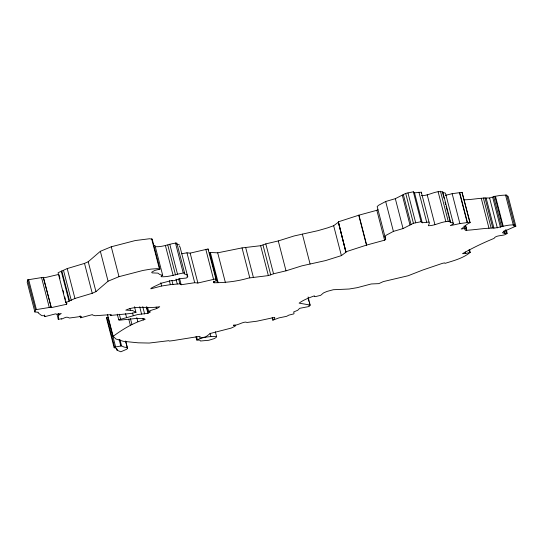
<?xml version="1.0" encoding="UTF-8"?>
<svg xmlns="http://www.w3.org/2000/svg" width="543" height="543" viewBox="0 0 543 543"><rect width="100%" height="100%" fill="white"/><g stroke="black" fill="none" stroke-linecap="round" stroke-linejoin="round"><path stroke-width="0.81" d="M134.494 306.707L135.954 312.368L131.006 313.467L111.043 315.388L110.433 315.327L111.329 314.865L110.263 314.682L95.222 315.727L92.717 315.083L92.446 314.601L80.642 317.791L81.688 316.84L80.9 316.474L69.463 318.028L67.644 317.282C66.144 316.304 60.076 320.418 61.542 318.741L58.311 319.332L58.196 318.992L58.61 317.818L58.332 315.938L58.882 315.021L61.278 313.521L56.594 314.18L55.529 313.868L44.967 316.617L44.553 315.721L41.974 315.673L40.8 314.954L38.159 312.877L38.349 312.273L34.881 311.981L35.526 309.972L27.625 279.862L43.216 277.317L51.28 307.637L66.646 304.256L66.932 303.449L65.798 302.634L58.067 272.742L67.21 268.575L84.511 263.403L88.224 261.74L100.346 251.3L111.267 246.78L135.268 240.549L149.563 238.744L152.21 239.178L159.941 269.07L154.707 270.475L151.68 272.226L152.115 272.905L157.898 273.122L159.913 274.595L162.69 275.294L154.959 245.402L154.266 245.375M181.484 253.778L186.975 252.814L190.159 253.133L208.03 248.979L216.304 280.568L213.942 281.817L213.48 282.401L214.057 282.76C225.786 282.72 237.332 281.342 248.735 278.023L268.364 275.6L273.543 273.781L286.012 270.828L301.827 265.86L325.59 260.579L341.391 255.617L345.911 252.251L338.364 221.829L358.937 215.164L376.849 210.29L377.976 209.639L377.161 206.611L378.559 205.295L385.673 201.501L395.324 198.67L405.689 193.383L413.338 191.808L414.526 192.853L421.3 192.188L421.633 193.227M345.911 252.251L338.364 221.829M421.382 195.663C428.665 195.921 435.812 190.199 442.769 191.923L442.559 192.514L445.226 193.03L445.674 193.919L453.405 223.818L450.337 225.644L459.88 223.573L469.77 222.236L470.123 222.657C466.593 223.933 464.245 227.042 461.183 229.031L466.308 228.264L465.684 225.84M453.405 223.818L452.957 222.922L450.29 222.406L450.5 221.815L442.769 191.923M155.868 246.705C163.192 247.126 169.755 243.508 176.814 243.013L184.545 272.905L184.186 273.828L187.294 274.941L187.043 276.204L187.749 276.828L186.337 278.043L179.971 278.674L174.004 280.724L171.731 280.507L161.536 283.134L153.764 286.792L151.09 288.231L150.852 288.822L161.597 286.012L170.366 284.668L179.882 283.826L181.179 284.742L194.706 282.706L197.89 283.025L215.761 278.871L216.304 280.568M125.657 341.113L127.537 348.382L126.628 349.292L120.831 351.783L117.098 350.249L116.684 348.633M215.347 331.753L216.603 336.599L216.08 337.536L214.152 338.628L208.824 340.271L200.435 341.011L199.926 340.162L196.776 340.02L195.942 336.789M65.798 302.634L74.941 298.467L92.242 293.295L95.955 291.632L108.077 281.193L118.998 276.672L142.999 270.441L150.778 269.131L157.294 268.636L159.941 269.07M506.341 195.704L506.748 195.134C500.856 195.093 494.985 195.975 489.603 198.025C481.166 197.611 472.688 199.715 464.095 199.804M506.748 195.134L514.479 225.026L513.61 225.936L515.85 226.173L508.119 196.281L507.155 196.098M272.179 317.499L272.844 320.166L278.919 317.906L286.684 316.304L288.876 315.123L293.722 313.915L294.116 313.087L293.607 312.001L297.768 310.25L299.634 308.322L309.34 306.462L308.865 305.621L310.162 305.057L308.078 296.973M469.647 249.902L470.272 252.325L465.67 253.54L462.507 253.676C472.62 247.927 483.284 242.789 494.069 238.384C496.397 233.66 510.325 237.508 506.259 230.273M272.844 320.166L274.67 318.307L274.724 317.363L256.975 321.184L247.045 322.461C244.316 320.648 237.352 325.983 233.368 325.23L235.75 325.257L234.976 326.282L231.209 328.087L210.304 333.47L205.763 336.87L202.363 337.61L200.048 338.065L199.722 337.631L200.191 336.721L199.607 336.341L172.728 340.651L169.348 341.072L168.771 340.685L149.21 343.054L138.139 342.816L123.363 341.316L115.992 339.049L113.134 336.321C122.833 329.173 133.476 322.725 145.137 319.359L144.479 318.748L136.381 318.436L119.345 320.2L118.741 319.827L117.274 314.173M146.671 306.999L147.927 311.845C151.436 309.381 156.432 309.68 159.744 306.68C148.517 308.947 136.456 305.01 125.772 310.141L132.526 310.467L135.954 312.368M196.776 340.02C202.865 336.986 209.89 336.314 216.603 336.599M470.272 252.325C463.125 258.332 453.683 260.66 444.988 263.375L444.69 262.88L442.647 263.28L422.895 269.973L408.187 275.729L383.317 281.579L378.824 283.636L371.276 283.962L357.158 287.681L349.176 289.012L333.334 289.724L327.069 291.401L323.553 292.901L320.655 295.338L315.313 296.641L314.356 296.458L314.383 295.833C309.103 297.835 303.646 299.75 299.118 303.137L310.162 305.057M217.288 282.346L209.557 252.454L217.702 252.821L242.042 247.9L260.633 245.707L265.812 243.888L278.281 240.936L294.096 235.967L317.859 230.687L327.673 227.843L333.66 225.725L338.18 222.358M466.308 228.264L464.475 228.997L465.086 229.058L465.27 230.313C474.758 229.981 484.621 227.992 493.926 228.101C500.829 227.476 507.237 224.327 514.479 225.026M114.152 347.717L115.632 346.97L107.901 317.078L106.421 317.825L114.152 347.717L115.897 348.172L117.193 349.549L117.098 350.249M346.095 251.721L366.668 245.056L384.58 240.189L385.706 239.531L384.885 236.504L386.29 235.187L393.404 231.393L403.055 228.562L413.42 223.275L421.069 221.7L422.257 222.752L429.031 222.08L429.364 223.119L428.352 225.705C435.88 225.847 443.298 220.186 450.5 221.815M151.599 239.551L152.21 239.178M162.69 275.294L161.176 276.177L161.203 276.706C169.328 277.263 176.76 273.753 184.545 272.905M515.85 226.173L504.087 231.338L502.451 232.716L504.78 233.531L507.094 233.504M118.741 319.827L137.657 314.553L147.961 313.311L150.526 311.886L147.927 311.845M58.915 274.364L46.549 277.269L43.549 277.744L43.216 277.317M445.253 195.378L452.149 193.681L462.039 192.344L470.123 222.657M115.632 346.97L121.564 345.884L124.001 347.038L126.967 347.615L127.537 348.382M35.356 309.761L50.947 307.209M176.461 243.936L179.563 245.049M179.319 246.305L180.018 246.936L187.749 276.828M27.625 279.862L27.795 280.826L27.15 282.089L34.881 311.981M208.03 248.979L208.573 250.676M505.526 195.005L513.257 224.897M505.886 229.662L506.931 233.7M505.723 230.137L506.565 233.368M504.63 231.019L505.255 233.449M495.454 196.254L503.185 226.146M504.155 231.108L504.78 233.531M503.945 231.033L504.569 233.456M494.843 196.186L502.574 226.085M493.675 196.607L501.406 226.499M492.705 197.353L500.436 227.245M489.603 198.025L497.334 227.917M486.195 198.209L493.926 228.101M484.974 197.767L492.705 227.666M483.351 197.91L491.082 227.802M481.268 198.378L488.992 228.277M462.039 192.344L469.77 222.236M459.758 192.792L467.489 222.684M459.453 192.609L467.184 222.501M465.697 226.356L466.742 230.395M464.109 225.908L464.74 228.331M469.03 249.834L469.661 252.257M452.149 193.681L459.88 223.573M465.249 251.925L465.67 253.54M442.769 193.322L444.018 198.168M445.063 202.213L445.688 204.636M446.108 206.252L447.364 211.098M447.778 212.713L448.409 215.137M448.823 216.752L450.29 222.406M440.454 191.217L448.185 221.11M438.12 191.74L445.851 221.632M427.205 194.815L434.936 224.707M421.3 192.188L429.031 222.08M418.925 192.168L426.655 222.06M414.526 192.853L422.257 222.752M413.338 191.808L421.069 221.7M407.969 192.928L415.7 222.82M405.689 193.383L413.42 223.275M403.388 194.754L411.119 224.646M402.268 195.093L409.999 224.992M395.324 198.67L403.055 228.562M385.673 201.501L393.404 231.393M377.976 209.639L385.706 239.531M376.849 210.29L384.58 240.189M358.937 215.164L366.668 245.056M358.76 215.245L366.491 245.137M338.275 222.094L346 251.986M333.66 225.725L341.391 255.617M302.363 234.128L310.094 264.02M308.22 298.955L308.852 301.379M309.266 302.994L309.89 305.417M278.281 240.936L286.012 270.828M265.812 243.888L273.543 273.781M263.009 245.063L270.74 274.955M260.633 245.707L268.364 275.6M245.694 247.635L253.425 277.527M242.042 247.9L249.773 277.792M217.702 252.821L225.433 282.713M210.358 252.468L218.089 282.36M205.783 249.298L213.514 279.19M213.637 281.145L214.057 282.76M190.159 253.133L197.89 283.025M210.032 333.212L210.867 336.443M186.975 252.814L194.706 282.706M175.443 242.897L183.174 272.79M196.539 336.402L197.374 339.633M179.509 278.281L181.179 284.742M169.762 244.221L177.493 274.113M178.627 278.973L179.882 283.826M167.78 245.076L175.511 274.968M176 279.075L177.249 283.928M165.439 245.66L173.169 275.552M171.927 280.595L172.973 284.634M169.321 280.629L170.366 284.668M151.646 238.825L159.377 268.717M160.762 282.781L161.597 286.012M156.146 307.039L156.567 308.662M147.553 307.182L148.599 311.22M146.291 306.849L147.961 313.311M142.761 306.7L144.642 313.969M142.924 318.402L143.345 320.017M139.7 306.809L141.58 314.085M136.768 317.567L137.813 321.605M132.587 313.128L133.211 315.551M129.981 308.472L130.395 310.087M130.449 318.66L131.908 324.32M111.267 246.78L118.998 276.672M128.793 319.25L130.463 325.719M125.569 313.678L126.614 317.716M119.331 314.248L120.587 319.094M125.603 341.201L127.483 348.47M100.346 251.3L108.077 281.193M119.888 339.416L121.564 345.884M119.141 339.45L120.811 345.918M107.494 314.512L113.134 336.321M106.89 317.465L114.621 347.357M88.224 261.74L95.955 291.632M84.511 263.403L92.242 293.295M80.221 316.175L80.642 317.791M80.093 315.904L80.513 317.519M67.21 268.575L74.941 298.467M63.538 270.475L71.269 300.367M61.814 270.855L69.545 300.747M61.339 271.52L69.07 301.413M59.126 275.172L59.961 278.403M63.097 290.525L63.721 292.949M64.766 296.987L65.391 299.41M65.812 301.026L66.646 304.256M58.461 313.406L58.882 315.021M57.063 314.485L58.311 319.332M43.549 277.744L51.28 307.637M41.512 277.439L49.243 307.331M44.546 314.994L44.967 316.617M28.65 279.638L36.381 309.53"/></g></svg>
